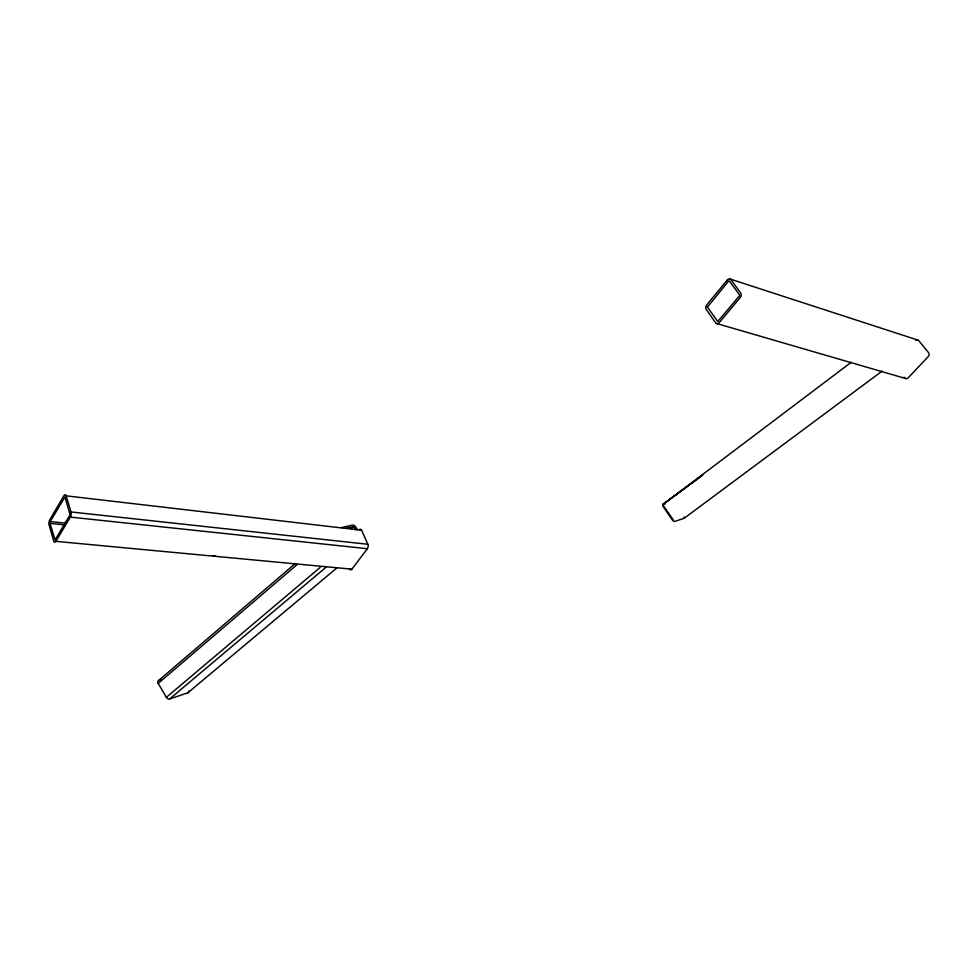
<?xml version="1.0" encoding="UTF-8"?>
<svg xmlns="http://www.w3.org/2000/svg" width="978" height="978" viewBox="0 0 978 978"><rect width="100%" height="100%" fill="white"/><g stroke="black" fill="none" stroke-linecap="round" stroke-linejoin="round"><path stroke-width="1.47" d="M50.22 521.58L49.988 523.389L55.086 539.917L70.061 514.734L64.951 497.02L50.22 521.58L65.392 523.144M55.905 541.347L70.343 517.105A3.68 1.614 -82.6 0 0 70.991 511.946L66.174 495.846A3.643 1.589 -82.4 0 0 63.937 495.65L49.731 519.88A3.606 1.553 -82.7 0 0 49.096 524.929L53.704 541.03A3.631 1.577 -83 0 0 55.905 541.347L351.909 569.172L367.361 548.707A3.154 1.858 -83.3 0 0 367.875 544.281L361.591 530.247A3.13 1.834 -83 0 0 359.476 529.514M336.933 567.863L187.862 692.791L169.585 699.025A2.751 1.883 48.4 0 1 166.37 697.338L158.191 683.39A2.751 1.87 47.7 0 1 158.705 680.468L295.283 563.536M158.191 683.39L297.349 564.404M351.298 528.609L353.889 526.653L356.298 529.783M166.37 697.338L320.417 567.203M169.585 699.025L326.004 567.24M684.099 516.922A2.567 0.941 52.9 0 1 684.05 518.328L674.575 521.482A2.604 0.966 52.9 0 1 672.143 519.673L663.402 506.873A2.592 0.966 52.7 0 1 662.937 504.452L851.263 362.251M684.135 518.291L882.168 371.065M662.937 504.452L702.717 475.051L662.852 504.489L663.536 504.269M158.705 680.468L161.541 679.563M664.148 504.086L665.37 503.731M346.603 528.206L353.62 526.641M341.408 527.594L352.655 525.088A2.934 1.553 49.2 0 1 355.821 527.13L357.349 529.55M212.911 556.005L215.942 556.286M49.988 523.389L65.159 524.941M70.343 517.105L367.361 548.707M70.991 511.946L367.875 544.281M66.174 495.846L361.591 530.247M905.628 378.523L716.385 323.437M917.89 340.099L730.199 279.072M673.304 520.015L663.83 506.323M904.088 377.092L904.687 377.838A2.946 2.445 -67.8 0 0 908.232 377.752L928.134 356.726A2.983 2.482 -65.5 0 0 928.525 352.606L918.843 340.76A2.971 2.445 -65.4 0 0 915.873 340.417M188.73 691.006A2.702 1.822 48.8 0 1 187.862 692.791M351.909 569.172A3.117 1.822 -83.9 0 1 349.366 568.841M707.4 307.153L717.791 321.481L739.124 296.224A1.235 0.917 -70.5 0 0 739.295 294.512L729.612 281.309A1.235 0.905 -70.3 0 0 728.28 281.432L707.4 307.153M727.265 280.038L706.752 304.892A3.374 2.457 -71.8 0 0 706.275 309.537L715.664 322.789A3.399 2.494 -72 0 0 719.295 322.557L740.163 297.642A3.447 2.543 -70.5 0 0 740.639 292.899L730.945 279.696A3.423 2.506 -70.3 0 0 727.265 280.038"/></g></svg>
